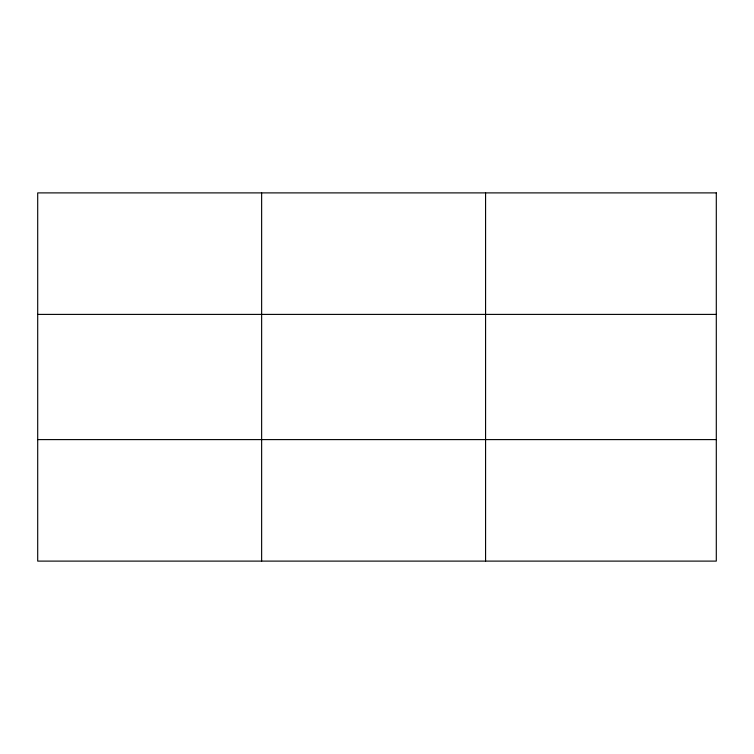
<?xml version="1.0" encoding="UTF-8"?>
<svg xmlns="http://www.w3.org/2000/svg" width="754" height="754" viewBox="0 0 754 754"><rect width="100%" height="100%" fill="white"/><g stroke="black" fill="none" stroke-linecap="round" stroke-linejoin="round"><path stroke-width="1.13" d="M261.638 561.108L261.638 192.892M485.576 561.108L485.576 192.892M37.7 314.399L716.3 314.399M37.7 439.601L716.3 439.601M716.3 192.892L716.3 561.108L37.7 561.108L37.7 192.892L716.3 192.892"/></g></svg>
